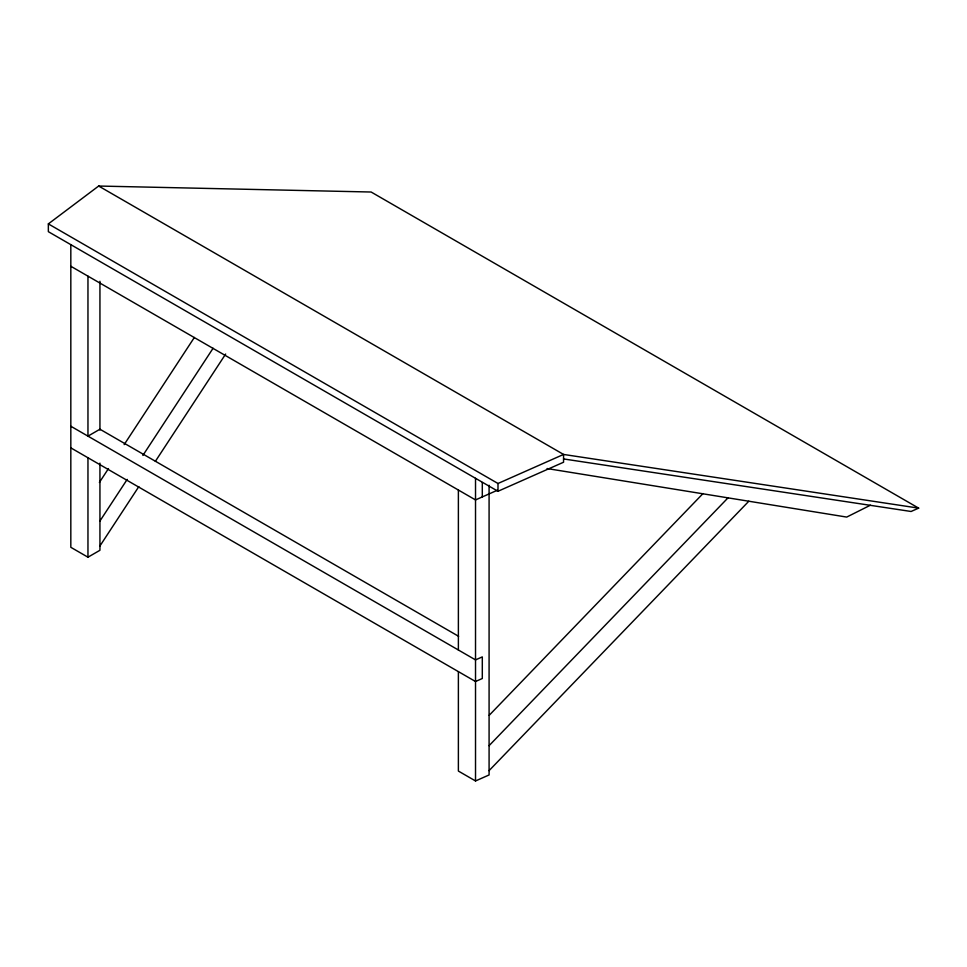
<?xml version="1.0" encoding="UTF-8"?>
<svg xmlns="http://www.w3.org/2000/svg" width="967" height="967" viewBox="0 0 967 967"><rect width="100%" height="100%" fill="white"/><g stroke="black" fill="none" stroke-linecap="round" stroke-linejoin="round"><path stroke-width="1.45" d="M99.383 482.448L108.473 468.584M124.163 444.627L194.355 337.459M99.939 520.995L127.197 479.39M142.886 455.433L213.078 348.265M99.939 545.956L138.813 486.619M155.349 461.368L225.649 354.043M489.217 715.29L702.997 493.569M489.084 745.666L728.006 497.86M489.084 770.626L748.821 501.22M98.658 186.039L563.556 454.442L563.556 462.226L497.993 491.272L48.35 231.681L48.35 223.897L98.658 186.039L371.135 192.022L918.65 508.134L911.083 511.483L563.556 458.938M70.821 244.651L70.821 547.31L87.961 557.197L99.939 550.283L99.939 463.12M870.421 505.197L846.705 517.079L547.056 468.548M48.35 223.897L497.993 483.488L563.556 454.442L918.65 508.134M497.292 490.281L475.522 499.927L70.821 266.263M458.382 671.618L458.382 771.062L475.522 780.961L489.084 774.954L489.084 485.265M458.624 636.31L99.939 429.227L87.961 436.141L87.961 276.163M70.821 426.242L475.522 659.893L482.303 656.895L482.303 678.508L475.522 681.517L70.821 447.866M497.993 483.488L497.993 491.272M482.303 482.509L482.303 496.917M475.522 478.302L475.522 780.961M458.382 490.027L458.382 650.005M99.939 281.276L99.939 430.061M87.961 457.754L87.961 557.197"/></g></svg>
